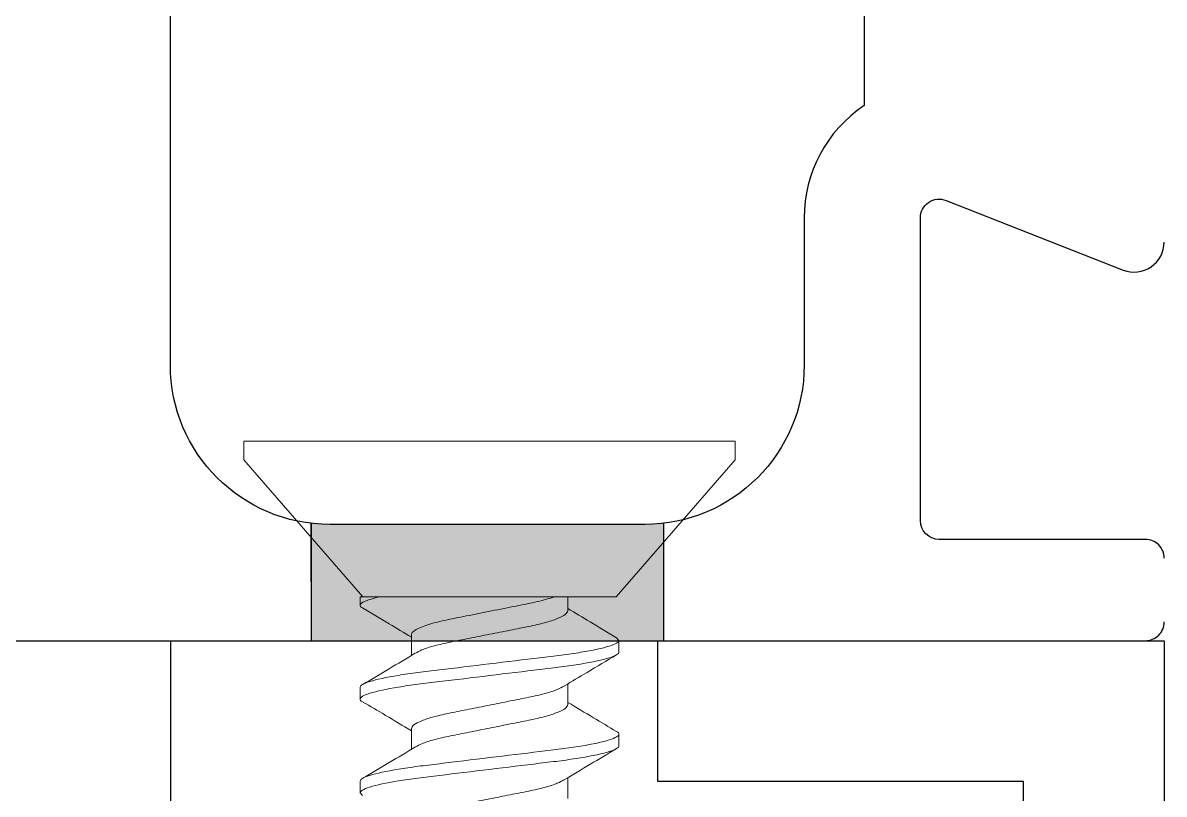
# Model space of a CAD drawing. Extents: x 0 to 79.8, y 0 to 38.2.
# Drawn here: x 59.021 to 59.63, y 29.532 to 29.943 of the extents above; entities that cross this region are included whole.
import ezdxf

# ---------------------------------------------------------------- set-up
doc = ezdxf.new("R2010")
doc.units = 0
doc.header["$MEASUREMENT"] = 0
doc.linetypes.add('SLD-Solid', pattern=[0])
doc.layers.get('0').update_dxf_attribs({"linetype": 'CONTINUOUS'})
for name, color, linetype in [('FRAME', 1, 'CONTINUOUS'), ('TEXT', 7, 'CONTINUOUS'), ('WEEPING', 7, 'CONTINUOUS')]:
    doc.layers.add(name, color=color, linetype=linetype)

# ---------------------------------------------------------------- blocks, each defined once
blk = doc.blocks.new('3749-SILL')
blk.add_lwpolyline([(1.378000000000014, -0.5540004872134574), (1.378000000000014, -0.3659999999999997)])
for points in [[(1.241401043983444, -0.7000004872134671), (1.89800000000001, -0.70000048721346, 0.4142135623733031), (1.908000000000015, -0.6900004872134691)], [(1.908000000000015, -0.656000487213463, 0.4142135623734073), (1.89800000000001, -0.646000487213465), (1.788000000000011, -0.6460004872134721, -0.414213562372991), (1.77800000000002, -0.6360004872134599), (1.77800000000002, -0.4746324154477151, -0.5285491067761589), (1.791654390344974, -0.4653240626822353), (1.886152975448056, -0.5024235072041847, 0.5285491067762694), (1.908000000000001, -0.4875301427794199)], [(1.748000000000019, -0.3119999999999976), (1.748000000000019, -0.4147658972593291, 0.2504916501726727), (1.716000000000008, -0.474632415447708), (1.716000000000008, -0.5530004872134668, -0.4142135623731071), (1.631000000000014, -0.6380004872134695), (1.462999999999994, -0.6380004872134624, -0.4142135623730828), (1.377999999999986, -0.5530004872134597)]]:
    blk.add_lwpolyline(points, format="xyb")
blk = doc.blocks.new('25559')
at = {"color": 7, "linetype": 'SLD-Solid', "lineweight": 15}
for p, q in [((0.00999998447932171, 0.1309999983434977), (0, 0.1309999983434977)), ((0, 0), (0, 0.1309999983434977)), ((0.08299998117713869, 0.06754206599828194), (0.00999998447932171, 0.1309999983434977)), ((0.08299998117713869, 0.06754206599828194), (0.08299998117713869, -0.05314670187809156)), ((0.1062499725912502, 0.06899999832279491), (0.1048150758339688, 0.06775008276193262)), ((0.1062499725912502, 0.06899999832279491), (0.1124999537242672, 0.06899999832279491)), ((0.1562499683203669, 0.06899999832279491), (0.1624999494533839, 0.06899999832279491)), ((0.09049998786974811, 0.04172019887803913), (0.08299998117713869, 0.04172019887803913)), ((0.1404999835988647, 0.04172019887803913), (0.1294517845619367, 0.04172019887803913)), ((0.1904999793279814, 0.04172019887803913), (0.1794554469153624, 0.04172019887803913)), ((0, -0.1309999983434977), (0, 0)), ((0.1032499405812075, -0.04172019887803913), (0.1142936663364793, -0.04172019887803913)), ((0.1532499363103241, -0.04172019887803913), (0.1642914620910076, -0.04172019887803913)), ((0.08299998117713869, -0.06899999832279491), (0.08299998117713869, -0.05832793077408382)), ((0.00999998447932171, -0.1309999983434977), (0.08299998117713869, -0.06754206599828194)), ((0.08749995585971249, -0.06899999832279491), (0.08299998117713869, -0.06899999832279491)), ((0.137499951588822, -0.06899999832279491), (0.131249970455805, -0.06899999832279491)), ((0.1874999473179457, -0.06899999832279491), (0.1812499661849216, -0.06899999832279491)), ((0.1889305907910241, -0.06775380438560319), (0.1874999473179457, -0.06899999832279491)), ((0, -0.1309999983434977), (0.00999998447932171, -0.1309999983434977))]:
    blk.add_line(p, q, dxfattribs=at)
for points, knots in [([(0.1048160291562823, 0.06776498300646949), (0.1020266228155577, 0.06302722844000641), (0.09690098785342371, 0.05432143319850979), (0.09167417840533432, 0.04566550878016074), (0.08929183515977002, 0.04172019887803913)], [0, 0, 0, 0, 0.5442069833947524, 1, 1, 1, 1]), ([(0.1312499724269856, -0.0689999999999884), (0.1303478626313748, -0.0689999999999884), (0.1292963103142384, -0.06732069762327342), (0.1270932361714685, -0.06032598277693069), (0.1259478589153744, -0.05501784534993703), (0.1243607226230026, -0.04534187172058068), (0.1238533182178685, -0.04184291922157968), (0.1229053203646373, -0.0345452344224384), (0.1224642237022593, -0.0307540005592557), (0.1209795177337369, -0.01846063513988838), (0.1198664273954506, -0.009244247138866513), (0.1176335174585219, 0.009244247138866513), (0.1165204271202356, 0.01846063513988838), (0.1150357211517132, 0.0307540005592557), (0.1145946244893281, 0.0345452344224384), (0.113646626636104, 0.04184291922157968), (0.1131392222309699, 0.04534187172058068), (0.1115520859385981, 0.05501784534993703), (0.110406708682504, 0.06032598277693069), (0.1082036345397341, 0.06732069762327342), (0.1071520822225978, 0.0689999999999884), (0.106249972426987, 0.0689999999999884)], [0, 0, 0, 0, 0.1249999999999997, 0.1249999999999997, 0.2499999999999994, 0.2499999999999994, 0.3124999999999994, 0.3124999999999994, 0.3749999999999994, 0.3749999999999994, 0.4999999999999997, 0.4999999999999997, 0.625, 0.625, 0.6875, 0.6875, 0.7499999999999999, 0.7499999999999999, 0.875, 0.875, 1, 1, 1, 1]), ([(0.137499972426987, -0.0689999999999884), (0.1365978626313762, -0.0689999999999884), (0.1355463103142398, -0.06732069762327342), (0.1333432361714699, -0.06032598277693069), (0.1321978589153758, -0.05501784534993703), (0.130610722623004, -0.04534187172058068), (0.1301033182178699, -0.04184291922157968), (0.1291553203646387, -0.0345452344224384), (0.1287142237022607, -0.0307540005592557), (0.1272295177337384, -0.01846063513988838), (0.1261164273954449, -0.009244247138866513), (0.1238835174585233, 0.009244247138866513), (0.122770427120237, 0.01846063513988838), (0.1212857211517147, 0.0307540005592557), (0.1208446244893295, 0.0345452344224384), (0.1198966266361055, 0.04184291922157968), (0.1193892222309714, 0.04534187172058068), (0.1178020859385995, 0.05501784534993703), (0.1166567086825054, 0.06032598277693069), (0.1144536345397356, 0.06732069762327342), (0.1134020822225921, 0.0689999999999884), (0.1124999724269884, 0.0689999999999884)], [0, 0, 0, 0, 0.125, 0.125, 0.25, 0.25, 0.3125000000000002, 0.3125000000000002, 0.3750000000000003, 0.3750000000000003, 0.5000000000000006, 0.5000000000000006, 0.6250000000000008, 0.6250000000000008, 0.6875000000000007, 0.6875000000000007, 0.7500000000000006, 0.7500000000000006, 0.8750000000000003, 0.8750000000000003, 1, 1, 1, 1]), ([(0.1306218777115902, 0.03977548092692018), (0.1281694676207579, 0.04383697777072371), (0.1225776784271204, 0.0530976777842227), (0.1170747309186098, 0.06243605763771143), (0.1139852298995621, 0.06767887233456804)], [0, 0, 0, 0, 0.4385734164694634, 1, 1, 1, 1]), ([(0.1547811919544628, 0.06770675701241657), (0.1523742434776736, 0.06361965888530108), (0.1472537726342509, 0.05492488747830748), (0.14205139734689, 0.04629401160681823), (0.1392944708583883, 0.04172019887803913)], [0, 0, 0, 0, 0.4700638965425827, 1, 1, 1, 1]), ([(0.1562499683203669, 0.06899999832279491), (0.1557826036316285, 0.06899356492706943), (0.1553098066141558, 0.0689870567539117), (0.1547862541294975, 0.06770622490131473), (0.1547802386321422, 0.06769150843857119)], [0, 0, 0, 0, 0.9885102305213792, 1, 1, 1, 1]), ([(0.1812499724269827, -0.0689999999999884), (0.180347862631379, -0.0689999999999884), (0.1792963103142355, -0.06732069762327342), (0.1770932361714657, -0.06032598277693069), (0.1759478589153716, -0.05501784534993703), (0.1743607226230068, -0.04534187172058068), (0.1738533182178656, -0.04184291922157968), (0.1729053203646416, -0.0345452344224384), (0.1724642237022564, -0.0307540005592557), (0.1709795177337341, -0.01846063513988838), (0.1698664273954478, -0.009244247138866513), (0.1676335174585262, 0.009244247138866513), (0.1665204271202327, 0.01846063513988838), (0.1650357211517104, 0.0307540005592557), (0.1645946244893324, 0.03454523442246682), (0.1636466266361083, 0.04184291922157968), (0.1631392222309671, 0.04534187172058068), (0.1615520859385953, 0.05501784534993703), (0.1604067086825012, 0.06032598277693069), (0.1582036345397384, 0.06732069762327342), (0.1571520822225949, 0.0689999999999884), (0.1562499724269841, 0.0689999999999884)], [0, 0, 0, 0, 0.1249999999999999, 0.1249999999999999, 0.2499999999999998, 0.2499999999999998, 0.3124999999999997, 0.3124999999999997, 0.3749999999999997, 0.3749999999999997, 0.4999999999999997, 0.4999999999999997, 0.6249999999999997, 0.6249999999999997, 0.6874999999999997, 0.6874999999999997, 0.7499999999999998, 0.7499999999999998, 0.8749999999999999, 0.8749999999999999, 1, 1, 1, 1]), ([(0.1874999724269841, -0.0689999999999884), (0.1865978626313733, -0.0689999999999884), (0.185546310314237, -0.06732069762327342), (0.1833432361714671, -0.06032598277693069), (0.182197858915373, -0.05501784534993703), (0.1806107226230012, -0.04534187172058068), (0.1801033182178671, -0.04184291922157968), (0.179155320364643, -0.0345452344224384), (0.1787142237022579, -0.0307540005592557), (0.1772295177337355, -0.01846063513988838), (0.1761164273954492, -0.009244247138866513), (0.1738835174585205, 0.009244247138866513), (0.1727704271202342, 0.01846063513988838), (0.1712857211517118, 0.0307540005592557), (0.1708446244893338, 0.03454523442246682), (0.1698966266361026, 0.04184291922157968), (0.1693892222309685, 0.04534187172058068), (0.1678020859386038, 0.05501784534993703), (0.1666567086825026, 0.06032598277693069), (0.1644536345397398, 0.06732069762327342), (0.1634020822225963, 0.0689999999999884), (0.1624999724269856, 0.0689999999999884)], [0, 0, 0, 0, 0.125, 0.125, 0.2500000000000001, 0.2500000000000001, 0.3125000000000001, 0.3125000000000001, 0.3750000000000002, 0.3750000000000002, 0.5000000000000001, 0.5000000000000001, 0.625, 0.625, 0.6875, 0.6875, 0.75, 0.75, 0.875, 0.875, 1, 1, 1, 1]), ([(0.1806655796024756, 0.03970732754757478), (0.177868649567813, 0.04434089766041893), (0.1722476280134018, 0.05365303530970778), (0.1667196640270348, 0.06303658527158973), (0.163942326124257, 0.06775103150096129)], [0, 0, 0, 0, 0.4975839369380017, 1, 1, 1, 1]), ([(0.1130907935655046, -0.03950921525284912), (0.1125073452438059, -0.03851651032400127), (0.1111956840882726, -0.03628479168557419), (0.1091269862224351, -0.02975356060733247), (0.1071673507242892, -0.02110528934093736), (0.1052033328979007, -0.01096732637435593), (0.102999973244394, -1.198475189312376e-06), (0.1007964813073272, 0.01097200948990462), (0.09883325004233257, 0.02108959121338216), (0.09687015381283004, 0.02981281763035781), (0.09466668896600794, 0.0365240139580294), (0.0924630845563712, 0.04090436606102799), (0.09114619401027824, 0.04145164553597169), (0.09049998786974811, 0.04172019887803913)], [0, 0, 0, 0, 0.07545212249771337, 0.1696253369889661, 0.2603617256972677, 0.3510979856770322, 0.4452713210163289, 0.5394445376135186, 0.630180908448421, 0.7209171863016065, 0.8150904007928592, 0.909263743441154, 1, 1, 1, 1]), ([(0.1306049379072789, 0.03961351238132238), (0.131206325001358, 0.03859233054353695), (0.1325358384962243, 0.03633475792938157), (0.1346230343335222, 0.02975592283573292), (0.1365825199355157, 0.02110465337258915), (0.1385467209389759, 0.01096751838585419), (0.1407499174001501, 1.14018908448088e-06), (0.1429534495917153, -0.01097199591995945), (0.1449166800108159, -0.02108959402798405), (0.1468797405567273, -0.02981282348642367), (0.1490833578561208, -0.03652400451875337), (0.1512868113465373, -0.04090436930258079), (0.1526037205832296, -0.04145164648733157), (0.1532499363103241, -0.04172019887803913)], [0, 0, 0, 0, 0.07760056615447869, 0.1715550615046566, 0.2620804884269823, 0.352606008114956, 0.446560387099984, 0.5405147660850068, 0.6310402857729805, 0.7215657126953061, 0.8155202080454841, 0.9094745943225269, 1, 1, 1, 1]), ([(0.1629841638596972, -0.03930430595329426), (0.162436042826954, -0.0383677470985333), (0.1611596290137953, -0.03618677503638423), (0.159126892634248, -0.02974874088039314), (0.1571673705650483, -0.0211065587771202), (0.1552033196710312, -0.01096697218258669), (0.1529999800894615, -1.293596852747214e-06), (0.1507964432152846, 0.010972024483209), (0.1488333692238442, 0.02108960038066243), (0.1468701161577854, 0.02981281131016544), (0.1446666939855064, 0.03652401494900914), (0.1424630780615246, 0.0409043658238204), (0.1411461890073156, 0.04145164545789726), (0.1404999835988647, 0.04172019887803913)], [0, 0, 0, 0, 0.07120162391329521, 0.1658077885249553, 0.2569613269570803, 0.3481147360688541, 0.442721022084144, 0.5373271888114216, 0.6284805979231954, 0.7196341363553204, 0.8142403009669805, 0.9088465943248694, 1, 1, 1, 1]), ([(0.1806393265724182, 0.0395472931462848), (0.1812293252244928, 0.03854418328901943), (0.1825475060829049, 0.03630302526588025), (0.1846230518067244, 0.02975444054027321), (0.1865825099389156, 0.021105043814174), (0.1885467182606249, 0.01096740933749629), (0.1907499127212233, 1.169903072195666e-06), (0.1929534453306871, -0.01097200355866335), (0.1949166760763177, -0.02108959201459015), (0.1968797349049822, -0.0298128240538631), (0.1990833589867975, -0.03652400434424408), (0.2012867881198019, -0.04090437116039425), (0.2026037589958847, -0.04145164698678627), (0.2032500053719275, -0.04172019887803913)], [0, 0, 0, 0, 0.07623768213881528, 0.1703309879313312, 0.2609901591147173, 0.3516494232008056, 0.4457426124562486, 0.5398358017116913, 0.6304950657977796, 0.7211542369811658, 0.8152475427736816, 0.9093407393319153, 1, 1, 1, 1]), ([(0.1032499715017252, -0.04172019978079788), (0.1025178766126871, -0.04172019923819903), (0.101688679931577, -0.04106058506556565), (0.09993529019534719, -0.03828354807268397), (0.09901302149893354, -0.03616503317334718), (0.09721926123090441, -0.03076611134187601), (0.09635003873690096, -0.02749489737703925), (0.09478388551168848, -0.02041407912841464), (0.09406422843743201, -0.01659257074567222), (0.0923722853587492, -0.008121986354382216), (0.09146248005107083, -0.003567115250660891), (0.08965112297936173, 0.005501306218064883), (0.0887519973443176, 0.01000271035272249), (0.08709769764893593, 0.01828483600735353), (0.08640004365339848, 0.02198864416888568), (0.08478812933741153, 0.02890614207194631), (0.08390268504308551, 0.03204759030529658), (0.08299997242697543, 0.03458191682040024)], [0, 0, 0, 0, 0.125, 0.125, 0.25, 0.25, 0.3749999999999999, 0.3749999999999999, 0.4999999999999999, 0.4999999999999999, 0.6249999999999999, 0.6249999999999999, 0.7499999999999999, 0.7499999999999999, 0.875, 0.875, 1, 1, 1, 1]), ([(0.08896293895920593, -0.06771653773276398), (0.09175466451451797, -0.06297307077241499), (0.09686977438958877, -0.05428190317360304), (0.1020882143795134, -0.0456437976636721), (0.1044585332861061, -0.04172019887803913)], [0, 0, 0, 0, 0.5457801735439989, 0.9999999999999999, 0.9999999999999999, 0.9999999999999999, 0.9999999999999999]), ([(0.1130646872004206, -0.03967633082228872), (0.1158665376417574, -0.04431721920090581), (0.1214988281222062, -0.05364635078117885), (0.1270331876785633, -0.06304107358599254), (0.1298144137061499, -0.06776227887104369)], [0, 0, 0, 0, 0.4974619918953903, 1, 1, 1, 1]), ([(0.1389683612922994, -0.06770744450449229), (0.1413752234173344, -0.0636204322994729), (0.1464957223408589, -0.05492548406022024), (0.1516983092625139, -0.04629432793021238), (0.1544554490508006, -0.04172019887803913)], [0, 0, 0, 0, 0.4700444548444323, 1, 1, 1, 1]), ([(0.1629601841367148, -0.03950790443465735), (0.1657745009840497, -0.04416449100199316), (0.1714354711451023, -0.05353116825972393), (0.176986221333074, -0.06295939834669184), (0.1797774498622218, -0.06770044125207164)], [0, 0, 0, 0, 0.497143911250344, 1, 1, 1, 1]), ([(0.08749997242698271, -0.0689999999999884), (0.0868536583318118, -0.0689999999999884), (0.08613213489268645, -0.0681545776005521), (0.08460428207708048, -0.06458804985990696), (0.08379889354945647, -0.06186479875020723), (0.08299997242698254, -0.05832792912167406)], [0, 0, 0, 0, 0.5, 0.5, 1, 1, 1, 1]), ([(0.08896359895157957, -0.06770628951781532), (0.08895961359441173, -0.06771604769082273), (0.08843915604362707, -0.06899039139463525), (0.08796775108098842, -0.06899521332044856), (0.08749995585971249, -0.06899999832279491)], [0, 0, 0, 0, 0.007657410596664246, 1, 1, 1, 1]), ([(0.1389692412821333, -0.06769254884324027), (0.1389633725766686, -0.06770691589574085), (0.1384403320762573, -0.06898736017362239), (0.1379674890970719, -0.06899371489939199), (0.137499951588822, -0.06899999832279491)], [0, 0, 0, 0, 0.01122036526087231, 0.9999999999999999, 0.9999999999999999, 0.9999999999999999, 0.9999999999999999])]:
    blk.add_open_spline(points, degree=3, knots=knots, dxfattribs=at)
blk.add_open_spline([(0.08299997242698254, -0.05832792912167406), (0.08299997242698254, -0.05667428523614149), (0.08299997242698964, -0.05494635566597594), (0.08299997242698964, -0.05314670373527974)], degree=3, dxfattribs=at)

msp = doc.modelspace()

# ---------------------------------------------------------------- hatches: boundary and pattern name
at = {"layer": 'WEEPING'}
msp.add_hatch(color=7, dxfattribs=at).paths.add_polyline_path([(59.17489778230114, 29.67664818599221, 0.02865575135949125), (59.18489778230114, 29.67577077029902), (59.26111750032462, 29.67577077029902), (59.35289778230114, 29.67577077029902, 0.02948858107428266), (59.36289778230113, 29.67636105521834), (59.36289778230113, 29.61377077029906), (59.17489778230114, 29.61377077029906)])

# ---------------------------------------------------------------- linework, layer by layer
at = {"layer": 'TEXT'}
msp.add_lwpolyline([(58.25189818853232, 29.61377089020282), (58.63589818853232, 29.61377089020279), (58.63589818853233, 29.75202220523408, -2.318729304408622), (58.71589818853233, 29.75202220523408), (58.71589818853231, 29.61377089020279), (59.09989818853234, 29.61377089020282), (59.09989818853234, 29.51377077029908), (58.86339818853232, 29.51377077029908, 0.414213562373095), (58.73839818853232, 29.38877077029908), (58.73839818853232, 29.36377089020282, 0.414213562373095), (58.86339818853232, 29.23877089020282), (59.55489798541671, 29.23877089020282), (59.55489798541671, 29.53877089020281), (59.35989798541672, 29.53877089020281), (59.35989798541672, 29.61377089020282), (59.62989798541673, 29.61377089020285), (59.62989798541673, 29.16377089020281), (59.50489798541673, 29.16377089020281), (59.50489798541673, 28.57377089020286)], format="xyb", dxfattribs=at)
at = {"layer": 'WEEPING', "color": 7}
for p, q in [((59.17489778230114, 29.67664818599221), (59.17489778230114, 29.61377077029906)), ((59.17489778230114, 29.64520947814558), (59.17489778230114, 29.67664818599221)), ((59.17489778230114, 29.67664818599221), (59.17489778230114, 29.6609288320689)), ((59.17489778230114, 29.6609288320689), (59.17489778230114, 29.67664818599221)), ((59.36289778230113, 29.67636105521834), (59.36289778230113, 29.61377077029906))]:
    msp.add_line(p, q, dxfattribs=at)

# ---------------------------------------------------------------- block references
at = {"layer": 'FRAME'}
msp.add_blockref('3749-SILL', (57.72189818853232, 30.31377125751251), dxfattribs=at)
at = {"layer": 'TEXT', "rotation": 270}
msp.add_blockref('25559', (59.27012081236276, 29.72019985671506), dxfattribs=at)

doc.saveas('drawing.dxf')
